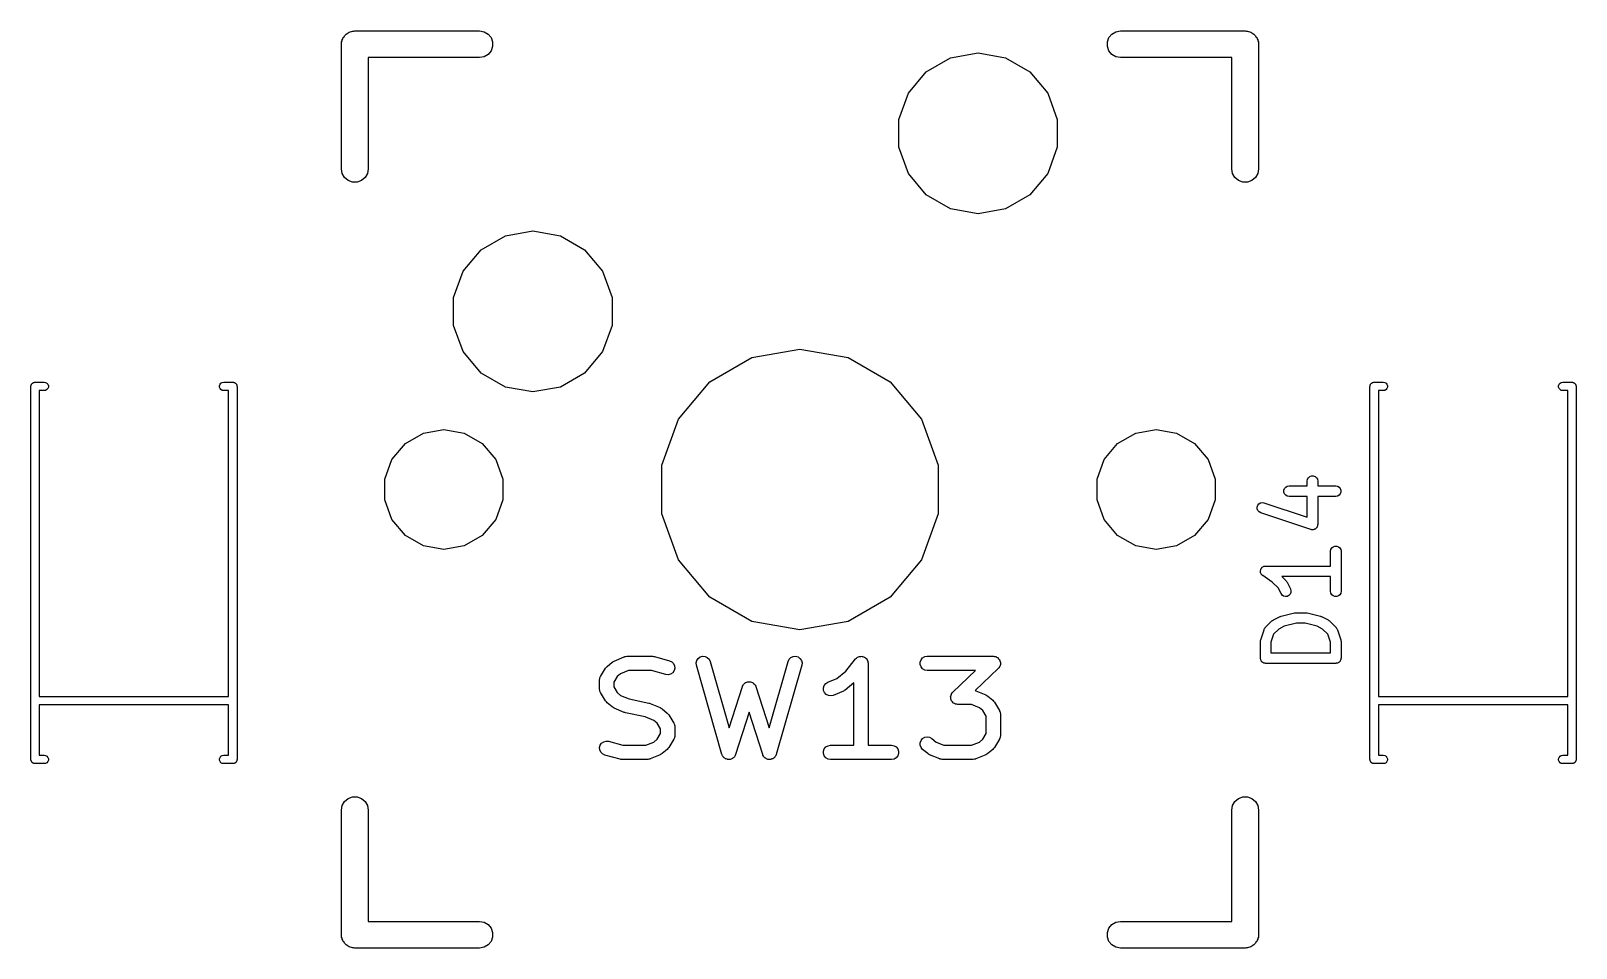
# Model space of a CAD drawing. Header units: millimetres. Extents: x 37 to 156, y -137 to -19.
# Drawn here: x 96.03 to 118.07, y -75.54 to -62.46 of the extents above; entities that cross this region are included whole.
import ezdxf

# ---------------------------------------------------------------- set-up
doc = ezdxf.new("R2010")
doc.units = ezdxf.units.MM
doc.layers.add('BLACK', color=7, linetype='Continuous')

# ---------------------------------------------------------------- blocks, each defined once
blk = doc.blocks.new('hhskb2-F.SilkS')
at = {"layer": 'BLACK'}
for p, q in [((100.468, -62.6013), (100.471, -62.5848)), ((100.471, -62.5848), (100.479, -62.5704)), ((100.479, -62.5704), (100.485, -62.5547)), ((100.485, -62.5547), (100.496, -62.542)), ((100.496, -62.542), (100.504, -62.5275)), ((100.504, -62.5275), (100.517, -62.5168)), ((100.517, -62.5168), (100.528, -62.5041)), ((100.528, -62.5041), (100.542, -62.4957)), ((100.542, -62.4957), (100.555, -62.485)), ((100.555, -62.485), (100.57, -62.4793)), ((100.57, -62.4793), (100.585, -62.471)), ((100.585, -62.471), (100.601, -62.4681)), ((100.601, -62.4681), (100.617, -62.4624)), ((100.617, -62.4624), (100.634, -62.4624)), ((100.634, -62.4624), (100.65, -62.4595)), ((100.65, -62.4595), (102.428, -62.4595)), ((102.428, -62.4595), (102.493, -62.471)), ((102.493, -62.471), (102.55, -62.5041)), ((102.55, -62.5041), (102.593, -62.5547)), ((102.593, -62.5547), (102.616, -62.6169)), ((111.384, -62.6169), (111.407, -62.5547)), ((111.407, -62.5547), (111.45, -62.5041)), ((111.45, -62.5041), (111.507, -62.471)), ((111.507, -62.471), (111.572, -62.4595)), ((111.572, -62.4595), (113.35, -62.4595)), ((113.35, -62.4595), (113.366, -62.4624)), ((113.366, -62.4624), (113.383, -62.4624)), ((113.383, -62.4624), (113.399, -62.4681)), ((113.399, -62.4681), (113.415, -62.471)), ((113.415, -62.471), (113.43, -62.4793)), ((113.43, -62.4793), (113.445, -62.485)), ((113.445, -62.485), (113.458, -62.4957)), ((113.458, -62.4957), (113.472, -62.5041)), ((113.472, -62.5041), (113.483, -62.5168)), ((113.483, -62.5168), (113.496, -62.5275)), ((113.496, -62.5275), (113.504, -62.542)), ((113.504, -62.542), (113.515, -62.5547)), ((113.515, -62.5547), (113.521, -62.5704)), ((113.521, -62.5704), (113.529, -62.5848)), ((113.529, -62.5848), (113.532, -62.6013)), ((100.459, -62.65), (100.462, -62.6336)), ((100.459, -64.428), (100.459, -62.65)), ((100.462, -62.6169), (100.468, -62.6013)), ((100.462, -62.6336), (100.462, -62.6169)), ((102.55, -62.7959), (102.493, -62.829)), ((102.593, -62.7452), (102.55, -62.7959)), ((102.616, -62.6831), (102.593, -62.7452)), ((102.616, -62.6169), (102.616, -62.6831)), ((109.148, -62.8418), (109.54, -62.7726)), ((109.54, -62.7726), (109.932, -62.8418)), ((111.384, -62.6831), (111.384, -62.6169)), ((111.407, -62.7452), (111.384, -62.6831)), ((111.45, -62.7959), (111.407, -62.7452)), ((111.507, -62.829), (111.45, -62.7959)), ((113.532, -62.6013), (113.538, -62.6169)), ((113.538, -62.6169), (113.538, -62.6336)), ((113.538, -62.6336), (113.54, -62.65)), ((113.54, -62.65), (113.54, -64.428)), ((102.428, -62.8405), (100.84, -62.8405)), ((100.84, -62.8405), (100.84, -64.428)), ((102.493, -62.829), (102.428, -62.8405)), ((108.802, -63.0411), (109.148, -62.8418)), ((109.932, -62.8418), (110.278, -63.0411)), ((111.572, -62.8405), (111.507, -62.829)), ((113.159, -62.8405), (111.572, -62.8405)), ((113.159, -64.428), (113.159, -62.8405)), ((108.546, -63.3463), (108.802, -63.0411)), ((110.278, -63.0411), (110.534, -63.3463)), ((108.41, -63.7208), (108.546, -63.3463)), ((110.534, -63.3463), (110.67, -63.7208)), ((108.41, -64.1192), (108.41, -63.7208)), ((110.67, -63.7208), (110.67, -64.1192)), ((108.546, -64.4937), (108.41, -64.1192)), ((110.67, -64.1192), (110.534, -64.4937)), ((100.471, -64.4932), (100.459, -64.428)), ((100.504, -64.5505), (100.471, -64.4932)), ((100.555, -64.593), (100.504, -64.5505)), ((100.796, -64.5505), (100.745, -64.593)), ((100.829, -64.4932), (100.796, -64.5505)), ((100.84, -64.428), (100.829, -64.4932)), ((108.802, -64.7989), (108.546, -64.4937)), ((110.534, -64.4937), (110.278, -64.7989)), ((113.171, -64.4932), (113.159, -64.428)), ((113.204, -64.5505), (113.171, -64.4932)), ((113.255, -64.593), (113.204, -64.5505)), ((113.496, -64.5505), (113.445, -64.593)), ((113.529, -64.4932), (113.496, -64.5505)), ((113.54, -64.428), (113.529, -64.4932)), ((100.617, -64.6156), (100.555, -64.593)), ((100.683, -64.6156), (100.617, -64.6156)), ((100.745, -64.593), (100.683, -64.6156)), ((113.317, -64.6156), (113.255, -64.593)), ((113.383, -64.6156), (113.317, -64.6156)), ((113.445, -64.593), (113.383, -64.6156)), ((109.148, -64.9982), (108.802, -64.7989)), ((109.54, -65.0674), (109.148, -64.9982)), ((109.932, -64.9982), (109.54, -65.0674)), ((110.278, -64.7989), (109.932, -64.9982)), ((102.452, -65.5811), (102.798, -65.3818)), ((102.798, -65.3818), (103.19, -65.3126)), ((103.19, -65.3126), (103.582, -65.3818)), ((103.582, -65.3818), (103.928, -65.5811)), ((102.196, -65.8863), (102.452, -65.5811)), ((103.928, -65.5811), (104.184, -65.8863)), ((102.06, -66.2608), (102.196, -65.8863)), ((104.184, -65.8863), (104.32, -66.2608)), ((102.06, -66.6592), (102.06, -66.2608)), ((104.32, -66.2608), (104.32, -66.6592)), ((102.196, -67.0337), (102.06, -66.6592)), ((104.32, -66.6592), (104.184, -67.0337)), ((106.315, -67.1192), (107, -66.9985)), ((107, -66.9985), (107.685, -67.1192)), ((102.452, -67.3389), (102.196, -67.0337)), ((104.184, -67.0337), (103.928, -67.3389)), ((105.713, -67.4667), (106.315, -67.1192)), ((107.685, -67.1192), (108.287, -67.4667)), ((102.798, -67.5382), (102.452, -67.3389)), ((103.928, -67.3389), (103.582, -67.5382)), ((96.03, -67.53), (96.0309, -67.5248)), ((96.03, -72.85), (96.03, -67.53)), ((96.0309, -67.5196), (96.0327, -67.5147)), ((96.0309, -67.5248), (96.0309, -67.5196)), ((96.0327, -67.5147), (96.0336, -67.5095)), ((96.0336, -67.5095), (96.0362, -67.5049)), ((96.0362, -67.5049), (96.038, -67.5)), ((96.038, -67.5), (96.0414, -67.496)), ((96.0414, -67.496), (96.044, -67.4914)), ((96.044, -67.4914), (96.0481, -67.4881)), ((96.0481, -67.4881), (96.0514, -67.484)), ((96.0514, -67.484), (96.056, -67.4814)), ((96.056, -67.4814), (96.06, -67.478)), ((96.06, -67.478), (96.0649, -67.4762)), ((96.0649, -67.4762), (96.0695, -67.4736)), ((96.0695, -67.4736), (96.0747, -67.4727)), ((96.0747, -67.4727), (96.0796, -67.4709)), ((96.0796, -67.4709), (96.0848, -67.4709)), ((96.0848, -67.4709), (96.09, -67.47)), ((96.09, -67.47), (96.22, -67.47)), ((96.22, -67.59), (96.15, -67.59)), ((96.15, -67.59), (96.15, -71.95)), ((96.22, -67.47), (96.2405, -67.4736)), ((96.2405, -67.5864), (96.22, -67.59)), ((96.2405, -67.4736), (96.2586, -67.484)), ((96.2586, -67.576), (96.2405, -67.5864)), ((96.2586, -67.484), (96.272, -67.5)), ((96.272, -67.56), (96.2586, -67.576)), ((96.272, -67.5), (96.2791, -67.5196)), ((96.2791, -67.5404), (96.272, -67.56)), ((96.2791, -67.5196), (96.2791, -67.5404)), ((98.7209, -67.5196), (98.728, -67.5)), ((98.7209, -67.5404), (98.7209, -67.5196)), ((98.728, -67.56), (98.7209, -67.5404)), ((98.728, -67.5), (98.7414, -67.484)), ((98.7414, -67.576), (98.728, -67.56)), ((98.7414, -67.484), (98.7595, -67.4736)), ((98.7595, -67.5864), (98.7414, -67.576)), ((98.7595, -67.4736), (98.78, -67.47)), ((98.78, -67.59), (98.7595, -67.5864)), ((98.78, -67.47), (98.91, -67.47)), ((98.85, -67.59), (98.78, -67.59)), ((98.85, -71.95), (98.85, -67.59)), ((98.91, -67.47), (98.9152, -67.4709)), ((98.9152, -67.4709), (98.9204, -67.4709)), ((98.9204, -67.4709), (98.9253, -67.4727)), ((98.9253, -67.4727), (98.9305, -67.4736)), ((98.9305, -67.4736), (98.9351, -67.4762)), ((98.9351, -67.4762), (98.94, -67.478)), ((98.94, -67.478), (98.944, -67.4814)), ((98.944, -67.4814), (98.9486, -67.484)), ((98.9486, -67.484), (98.9519, -67.4881)), ((98.9519, -67.4881), (98.956, -67.4914)), ((98.956, -67.4914), (98.9586, -67.496)), ((98.9586, -67.496), (98.962, -67.5)), ((98.962, -67.5), (98.9638, -67.5049)), ((98.9638, -67.5049), (98.9664, -67.5095)), ((98.9664, -67.5095), (98.9673, -67.5147)), ((98.9673, -67.5147), (98.9691, -67.5196)), ((98.9691, -67.5196), (98.9691, -67.5248)), ((98.9691, -67.5248), (98.97, -67.53)), ((98.97, -67.53), (98.97, -72.85)), ((103.19, -67.6074), (102.798, -67.5382)), ((103.582, -67.5382), (103.19, -67.6074)), ((105.267, -67.9992), (105.713, -67.4667)), ((108.287, -67.4667), (108.733, -67.9992)), ((115.13, -67.53), (115.131, -67.5248)), ((115.13, -72.85), (115.13, -67.53)), ((115.131, -67.5196), (115.133, -67.5147)), ((115.131, -67.5248), (115.131, -67.5196)), ((115.133, -67.5147), (115.134, -67.5095)), ((115.134, -67.5095), (115.136, -67.5049)), ((115.136, -67.5049), (115.138, -67.5)), ((115.138, -67.5), (115.141, -67.496)), ((115.141, -67.496), (115.144, -67.4914)), ((115.144, -67.4914), (115.148, -67.4881)), ((115.148, -67.4881), (115.151, -67.484)), ((115.151, -67.484), (115.156, -67.4814)), ((115.156, -67.4814), (115.16, -67.478)), ((115.16, -67.478), (115.165, -67.4762)), ((115.165, -67.4762), (115.169, -67.4736)), ((115.169, -67.4736), (115.175, -67.4727)), ((115.175, -67.4727), (115.18, -67.4709)), ((115.18, -67.4709), (115.185, -67.4709)), ((115.185, -67.4709), (115.19, -67.47)), ((115.19, -67.47), (115.32, -67.47)), ((115.32, -67.59), (115.25, -67.59)), ((115.25, -67.59), (115.25, -71.95)), ((115.32, -67.47), (115.341, -67.4736)), ((115.341, -67.5864), (115.32, -67.59)), ((115.341, -67.4736), (115.359, -67.484)), ((115.359, -67.576), (115.341, -67.5864)), ((115.359, -67.484), (115.372, -67.5)), ((115.372, -67.56), (115.359, -67.576)), ((115.372, -67.5), (115.379, -67.5196)), ((115.379, -67.5404), (115.372, -67.56)), ((115.379, -67.5196), (115.379, -67.5404)), ((117.821, -67.5196), (117.828, -67.5)), ((117.821, -67.5404), (117.821, -67.5196)), ((117.828, -67.56), (117.821, -67.5404)), ((117.828, -67.5), (117.841, -67.484)), ((117.841, -67.576), (117.828, -67.56)), ((117.841, -67.484), (117.859, -67.4736)), ((117.859, -67.5864), (117.841, -67.576)), ((117.859, -67.4736), (117.88, -67.47)), ((117.88, -67.59), (117.859, -67.5864)), ((117.88, -67.47), (118.01, -67.47)), ((117.95, -67.59), (117.88, -67.59)), ((117.95, -71.95), (117.95, -67.59)), ((118.01, -67.47), (118.015, -67.4709)), ((118.015, -67.4709), (118.02, -67.4709)), ((118.02, -67.4709), (118.025, -67.4727)), ((118.025, -67.4727), (118.031, -67.4736)), ((118.031, -67.4736), (118.035, -67.4762)), ((118.035, -67.4762), (118.04, -67.478)), ((118.04, -67.478), (118.044, -67.4814)), ((118.044, -67.4814), (118.049, -67.484)), ((118.049, -67.484), (118.052, -67.4881)), ((118.052, -67.4881), (118.056, -67.4914)), ((118.056, -67.4914), (118.059, -67.496)), ((118.059, -67.496), (118.062, -67.5)), ((118.062, -67.5), (118.064, -67.5049)), ((118.064, -67.5049), (118.066, -67.5095)), ((118.066, -67.5095), (118.067, -67.5147)), ((118.067, -67.5147), (118.069, -67.5196)), ((118.069, -67.5196), (118.069, -67.5248)), ((118.069, -67.5248), (118.07, -67.53)), ((118.07, -67.53), (118.07, -72.85)), ((105.029, -68.6524), (105.267, -67.9992)), ((108.733, -67.9992), (108.971, -68.6524)), ((101.371, -68.3457), (101.628, -68.1974)), ((101.628, -68.1974), (101.92, -68.1458)), ((101.92, -68.1458), (102.212, -68.1974)), ((102.212, -68.1974), (102.469, -68.3457)), ((111.531, -68.3457), (111.788, -68.1974)), ((111.788, -68.1974), (112.08, -68.1458)), ((112.08, -68.1458), (112.372, -68.1974)), ((112.372, -68.1974), (112.629, -68.3457)), ((101.18, -68.5729), (101.371, -68.3457)), ((102.469, -68.3457), (102.66, -68.5729)), ((111.34, -68.5729), (111.531, -68.3457)), ((112.629, -68.3457), (112.82, -68.5729)), ((101.079, -68.8517), (101.18, -68.5729)), ((102.66, -68.5729), (102.761, -68.8517)), ((105.029, -69.3476), (105.029, -68.6524)), ((108.971, -68.6524), (108.971, -69.3476)), ((111.239, -68.8517), (111.34, -68.5729)), ((112.82, -68.5729), (112.921, -68.8517)), ((101.079, -69.1483), (101.079, -68.8517)), ((102.761, -68.8517), (102.761, -69.1483)), ((111.239, -69.1483), (111.239, -68.8517)), ((112.921, -68.8517), (112.921, -69.1483)), ((113.911, -68.9858), (113.928, -68.9659)), ((113.928, -68.9659), (113.95, -68.9529)), ((113.95, -68.9529), (113.976, -68.9483)), ((113.976, -68.9483), (114.234, -68.9483)), ((114.234, -68.8805), (114.239, -68.8548)), ((114.234, -68.9483), (114.234, -68.8805)), ((114.239, -68.8548), (114.252, -68.8323)), ((114.252, -68.8323), (114.272, -68.8155)), ((114.272, -68.8155), (114.296, -68.8066)), ((114.296, -68.8066), (114.322, -68.8066)), ((114.322, -68.8066), (114.347, -68.8155)), ((114.347, -68.8155), (114.367, -68.8323)), ((114.367, -68.8323), (114.38, -68.8548)), ((114.38, -68.8548), (114.384, -68.8805)), ((114.384, -68.8805), (114.384, -68.9483)), ((114.384, -68.9483), (114.642, -68.9483)), ((114.642, -68.9483), (114.668, -68.9529)), ((114.668, -68.9529), (114.691, -68.9659)), ((114.691, -68.9659), (114.707, -68.9858)), ((101.18, -69.4271), (101.079, -69.1483)), ((102.761, -69.1483), (102.66, -69.4271)), ((111.34, -69.4271), (111.239, -69.1483)), ((112.921, -69.1483), (112.82, -69.4271)), ((113.529, -69.2257), (113.545, -69.2053)), ((113.545, -69.2053), (113.567, -69.1917)), ((113.567, -69.1917), (113.593, -69.1865)), ((113.593, -69.1865), (113.618, -69.1903)), ((113.618, -69.1903), (114.234, -69.3955)), ((113.902, -69.0103), (113.911, -68.9858)), ((113.902, -69.0364), (113.902, -69.0103)), ((113.911, -69.0608), (113.902, -69.0364)), ((113.928, -69.0808), (113.911, -69.0608)), ((113.95, -69.0938), (113.928, -69.0808)), ((113.976, -69.0983), (113.95, -69.0938)), ((114.234, -69.0983), (113.976, -69.0983)), ((114.234, -69.3955), (114.234, -69.0983)), ((114.642, -69.0983), (114.384, -69.0983)), ((114.384, -69.0983), (114.384, -69.4995)), ((114.668, -69.0938), (114.642, -69.0983)), ((114.691, -69.0808), (114.668, -69.0938)), ((114.707, -69.0608), (114.691, -69.0808)), ((114.707, -68.9858), (114.716, -69.0103)), ((114.716, -69.0364), (114.707, -69.0608)), ((114.716, -69.0103), (114.716, -69.0364)), ((105.267, -70.0008), (105.029, -69.3476)), ((108.971, -69.3476), (108.733, -70.0008)), ((113.521, -69.2504), (113.529, -69.2257)), ((113.521, -69.2765), (113.521, -69.2504)), ((113.531, -69.3007), (113.521, -69.2765)), ((113.548, -69.3202), (113.531, -69.3007)), ((113.571, -69.3326), (113.548, -69.3202)), ((114.285, -69.5707), (113.571, -69.3326)), ((101.371, -69.6543), (101.18, -69.4271)), ((102.66, -69.4271), (102.469, -69.6543)), ((111.531, -69.6543), (111.34, -69.4271)), ((112.82, -69.4271), (112.629, -69.6543)), ((114.291, -69.5715), (114.285, -69.5707)), ((114.296, -69.5734), (114.291, -69.5715)), ((114.304, -69.5734), (114.296, -69.5734)), ((114.311, -69.5745), (114.304, -69.5734)), ((114.317, -69.5734), (114.311, -69.5745)), ((114.322, -69.5734), (114.317, -69.5734)), ((114.329, -69.5708), (114.322, -69.5734)), ((114.337, -69.5693), (114.329, -69.5708)), ((114.341, -69.5664), (114.337, -69.5693)), ((114.347, -69.5645), (114.341, -69.5664)), ((114.352, -69.5596), (114.347, -69.5645)), ((114.359, -69.5556), (114.352, -69.5596)), ((114.362, -69.5513), (114.359, -69.5556)), ((114.367, -69.5477), (114.362, -69.5513)), ((114.37, -69.5412), (114.367, -69.5477)), ((114.375, -69.5352), (114.37, -69.5412)), ((114.377, -69.53), (114.375, -69.5352)), ((114.38, -69.5252), (114.377, -69.53)), ((114.381, -69.5177), (114.38, -69.5252)), ((114.383, -69.5105), (114.381, -69.5177)), ((114.384, -69.4995), (114.383, -69.505)), ((114.383, -69.505), (114.383, -69.5105)), ((101.628, -69.8026), (101.371, -69.6543)), ((101.92, -69.8541), (101.628, -69.8026)), ((102.212, -69.8026), (101.92, -69.8541)), ((102.469, -69.6543), (102.212, -69.8026)), ((111.788, -69.8026), (111.531, -69.6543)), ((112.08, -69.8541), (111.788, -69.8026)), ((112.372, -69.8026), (112.08, -69.8541)), ((112.629, -69.6543), (112.372, -69.8026)), ((114.567, -69.8805), (114.572, -69.8548)), ((114.572, -69.8548), (114.585, -69.8323)), ((114.585, -69.8323), (114.605, -69.8155)), ((114.605, -69.8155), (114.629, -69.8066)), ((114.629, -69.8066), (114.655, -69.8066)), ((114.655, -69.8066), (114.68, -69.8155)), ((114.68, -69.8155), (114.7, -69.8323)), ((114.7, -69.8323), (114.713, -69.8548)), ((114.713, -69.8548), (114.717, -69.8805)), ((105.713, -70.5332), (105.267, -70.0008)), ((108.733, -70.0008), (108.287, -70.5332)), ((114.567, -70.0912), (114.567, -69.8805)), ((114.717, -69.8805), (114.717, -70.4519)), ((113.568, -70.1614), (113.569, -70.1573)), ((113.569, -70.1703), (113.568, -70.1614)), ((113.569, -70.1532), (113.572, -70.1448)), ((113.569, -70.1573), (113.569, -70.1532)), ((113.569, -70.1792), (113.569, -70.1703)), ((113.57, -70.1831), (113.569, -70.1792)), ((113.57, -70.1873), (113.57, -70.1831)), ((113.574, -70.1953), (113.57, -70.1873)), ((113.572, -70.1448), (113.574, -70.1361)), ((113.574, -70.1361), (113.576, -70.1326)), ((113.577, -70.2037), (113.574, -70.1953)), ((113.576, -70.1326), (113.577, -70.1287)), ((113.577, -70.1287), (113.583, -70.1218)), ((113.58, -70.2069), (113.577, -70.2037)), ((113.582, -70.2106), (113.58, -70.2069)), ((113.588, -70.2168), (113.582, -70.2106)), ((113.583, -70.1218), (113.588, -70.1144)), ((113.588, -70.1144), (113.592, -70.1119)), ((113.594, -70.2236), (113.588, -70.2168)), ((113.592, -70.1119), (113.594, -70.1087)), ((113.594, -70.1087), (113.602, -70.1043)), ((113.598, -70.2257), (113.594, -70.2236)), ((113.601, -70.2286), (113.598, -70.2257)), ((113.737, -70.3197), (113.601, -70.2286)), ((113.602, -70.1043), (113.609, -70.099)), ((113.609, -70.099), (113.613, -70.0978)), ((113.613, -70.0978), (113.617, -70.0957)), ((113.617, -70.0957), (113.626, -70.0942)), ((113.626, -70.0942), (113.634, -70.0916)), ((113.634, -70.0916), (113.638, -70.0919)), ((113.638, -70.0919), (113.642, -70.0912)), ((113.642, -70.0912), (114.567, -70.0912)), ((114.567, -70.2412), (113.871, -70.2412)), ((113.871, -70.2412), (113.934, -70.3036)), ((113.934, -70.3036), (113.94, -70.3135)), ((114.567, -70.4519), (114.567, -70.2412)), ((113.819, -70.4011), (113.737, -70.3197)), ((113.861, -70.4854), (113.819, -70.4011)), ((113.877, -70.5064), (113.861, -70.4854)), ((113.898, -70.5207), (113.877, -70.5064)), ((113.924, -70.5268), (113.898, -70.5207)), ((113.949, -70.5238), (113.924, -70.5268)), ((113.94, -70.3135), (113.948, -70.3231)), ((113.948, -70.3231), (113.995, -70.4184)), ((113.973, -70.5121), (113.949, -70.5238)), ((113.991, -70.4932), (113.973, -70.5121)), ((114.001, -70.4693), (113.991, -70.4932)), ((113.995, -70.4184), (114.003, -70.4433)), ((114.003, -70.4433), (114.001, -70.4693)), ((114.572, -70.4776), (114.567, -70.4519)), ((114.585, -70.5001), (114.572, -70.4776)), ((114.605, -70.5169), (114.585, -70.5001)), ((114.629, -70.5258), (114.605, -70.5169)), ((114.655, -70.5258), (114.629, -70.5258)), ((114.68, -70.5169), (114.655, -70.5258)), ((114.7, -70.5001), (114.68, -70.5169)), ((114.713, -70.4776), (114.7, -70.5001)), ((114.717, -70.4519), (114.713, -70.4776)), ((106.315, -70.8808), (105.713, -70.5332)), ((108.287, -70.5332), (107.685, -70.8808)), ((107, -71.0015), (106.315, -70.8808)), ((107.685, -70.8808), (107, -71.0015)), ((113.637, -70.9703), (113.732, -70.8751)), ((113.732, -70.8751), (113.742, -70.8682)), ((113.742, -70.8682), (113.752, -70.861)), ((113.752, -70.861), (113.847, -70.8134)), ((113.907, -70.9512), (113.83, -70.9897)), ((113.847, -70.8134), (113.855, -70.8111)), ((113.855, -70.8111), (113.862, -70.8077)), ((113.862, -70.8077), (114.053, -70.7601)), ((114.08, -70.9079), (113.907, -70.9512)), ((114.053, -70.7601), (114.062, -70.7595)), ((114.062, -70.7595), (114.071, -70.7579)), ((114.071, -70.7579), (114.214, -70.7579)), ((114.205, -70.9079), (114.08, -70.9079)), ((114.378, -70.9512), (114.205, -70.9079)), ((114.214, -70.7579), (114.223, -70.7595)), ((114.223, -70.7595), (114.232, -70.7601)), ((114.232, -70.7601), (114.422, -70.8077)), ((114.455, -70.9897), (114.378, -70.9512)), ((114.422, -70.8077), (114.43, -70.8111)), ((114.43, -70.8111), (114.438, -70.8134)), ((114.438, -70.8134), (114.533, -70.861)), ((114.533, -70.861), (114.543, -70.8682)), ((114.543, -70.8682), (114.553, -70.8751)), ((114.553, -70.8751), (114.648, -70.9703)), ((113.567, -71.1662), (113.569, -71.1543)), ((113.567, -71.4043), (113.567, -71.1662)), ((113.569, -71.1543), (113.571, -71.1425)), ((113.571, -71.1425), (113.619, -70.9996)), ((113.619, -70.9996), (113.621, -70.9958)), ((113.621, -70.9958), (113.622, -70.9916)), ((113.622, -70.9916), (113.627, -70.9844)), ((113.627, -70.9844), (113.631, -70.9767)), ((113.631, -70.9767), (113.634, -70.9738)), ((113.634, -70.9738), (113.637, -70.9703)), ((113.756, -71.0638), (113.717, -71.1784)), ((113.717, -71.1784), (113.717, -71.3293)), ((113.83, -70.9897), (113.756, -71.0638)), ((114.529, -71.0638), (114.455, -70.9897)), ((114.567, -71.1784), (114.529, -71.0638)), ((114.567, -71.3293), (114.567, -71.1784)), ((114.648, -70.9703), (114.65, -70.9738)), ((114.65, -70.9738), (114.654, -70.9767)), ((114.654, -70.9767), (114.658, -70.9844)), ((114.658, -70.9844), (114.663, -70.9916)), ((114.663, -70.9916), (114.664, -70.9958)), ((114.664, -70.9958), (114.666, -70.9996)), ((114.666, -70.9996), (114.714, -71.1425)), ((114.714, -71.1425), (114.715, -71.1543)), ((114.715, -71.1543), (114.717, -71.1662)), ((114.717, -71.1662), (114.717, -71.4043)), ((104.348, -71.4462), (104.493, -71.3857)), ((104.493, -71.3857), (104.496, -71.3852)), ((104.496, -71.3852), (104.498, -71.3841)), ((104.498, -71.3841), (104.513, -71.3814)), ((104.513, -71.3814), (104.528, -71.378)), ((104.528, -71.378), (104.53, -71.3783)), ((104.53, -71.3783), (104.533, -71.3779)), ((104.533, -71.3779), (104.895, -71.3779)), ((104.895, -71.3779), (104.909, -71.3803)), ((104.909, -71.3803), (104.923, -71.3816)), ((104.923, -71.3816), (105.14, -71.4421)), ((105.528, -71.4381), (105.548, -71.4089)), ((105.548, -71.4089), (105.577, -71.3882)), ((105.577, -71.3882), (105.611, -71.3785)), ((105.611, -71.3785), (105.646, -71.381)), ((105.646, -71.381), (105.678, -71.3953)), ((105.678, -71.3953), (105.703, -71.4199)), ((106.845, -71.4199), (106.871, -71.3953)), ((106.871, -71.3953), (106.903, -71.381)), ((106.903, -71.381), (106.938, -71.3785)), ((106.938, -71.3785), (106.972, -71.3882)), ((106.972, -71.3882), (107, -71.4089)), ((107, -71.4089), (107.02, -71.4381)), ((107.793, -71.4142), (107.806, -71.4036)), ((107.806, -71.4036), (107.818, -71.3927)), ((107.818, -71.3927), (107.819, -71.3923)), ((107.819, -71.3923), (107.82, -71.3915)), ((107.82, -71.3915), (107.836, -71.3859)), ((107.836, -71.3859), (107.851, -71.3799)), ((107.851, -71.3799), (107.852, -71.3799)), ((107.852, -71.3799), (107.853, -71.3795)), ((107.853, -71.3795), (107.87, -71.3795)), ((107.87, -71.3795), (107.886, -71.3791)), ((107.886, -71.3791), (107.887, -71.3795)), ((107.887, -71.3795), (107.888, -71.3795)), ((107.888, -71.3795), (107.904, -71.3851)), ((107.904, -71.3851), (107.92, -71.3904)), ((107.92, -71.3904), (107.921, -71.3911)), ((107.921, -71.3911), (107.922, -71.3915)), ((107.922, -71.3915), (107.934, -71.4021)), ((107.934, -71.4021), (107.947, -71.4124)), ((108.726, -71.4287), (108.749, -71.4017)), ((108.749, -71.4017), (108.78, -71.3841)), ((108.78, -71.3841), (108.814, -71.3779)), ((108.814, -71.3779), (109.758, -71.3779)), ((109.758, -71.3779), (109.772, -71.3804)), ((109.772, -71.3804), (109.786, -71.3821)), ((109.786, -71.3821), (109.789, -71.3835)), ((109.789, -71.3835), (109.792, -71.3841)), ((109.792, -71.3841), (109.805, -71.3913)), ((109.805, -71.3913), (109.818, -71.3977)), ((109.818, -71.3977), (109.82, -71.4001)), ((109.82, -71.4001), (109.823, -71.4017)), ((109.823, -71.4017), (109.832, -71.4128)), ((113.569, -71.4107), (113.567, -71.4043)), ((113.717, -71.3293), (114.567, -71.3293)), ((114.717, -71.4043), (114.716, -71.4107)), ((104.155, -71.6692), (104.228, -71.5482)), ((104.228, -71.5482), (104.239, -71.5354)), ((104.239, -71.5354), (104.25, -71.5224)), ((104.25, -71.5224), (104.322, -71.4619)), ((104.322, -71.4619), (104.336, -71.4544)), ((104.336, -71.4544), (104.348, -71.4462)), ((104.441, -71.6279), (104.393, -71.6675)), ((104.553, -71.5811), (104.441, -71.6279)), ((104.882, -71.5811), (104.553, -71.5811)), ((105.086, -71.6379), (104.882, -71.5811)), ((105.14, -71.4421), (105.172, -71.4573)), ((105.184, -71.6125), (105.155, -71.6325)), ((105.172, -71.4573), (105.197, -71.4825)), ((105.205, -71.5838), (105.184, -71.6125)), ((105.197, -71.4825), (105.212, -71.5146)), ((105.214, -71.5498), (105.205, -71.5838)), ((105.212, -71.5146), (105.214, -71.5498)), ((105.52, -71.4723), (105.528, -71.4381)), ((105.523, -71.5074), (105.52, -71.4723)), ((105.886, -72.7774), (105.523, -71.5074)), ((105.703, -71.4199), (105.719, -71.4516)), ((105.719, -71.4516), (105.99, -72.399)), ((106.559, -72.399), (106.83, -71.4516)), ((107.025, -71.5074), (106.662, -72.7774)), ((106.83, -71.4516), (106.845, -71.4199)), ((107.02, -71.4381), (107.029, -71.4723)), ((107.029, -71.4723), (107.025, -71.5074)), ((107.527, -71.694), (107.653, -71.5895)), ((107.653, -71.5895), (107.792, -71.4161)), ((107.792, -71.4153), (107.793, -71.4142)), ((107.792, -71.4161), (107.792, -71.4153)), ((107.947, -71.4124), (107.948, -71.4134)), ((107.948, -71.4134), (107.949, -71.4142)), ((107.949, -71.4142), (107.957, -71.4285)), ((107.957, -71.4285), (107.965, -71.4426)), ((107.965, -71.4426), (107.966, -71.4437)), ((107.966, -71.4437), (107.966, -71.4448)), ((107.966, -71.4448), (107.969, -71.461)), ((107.969, -71.461), (107.972, -71.4771)), ((107.972, -71.4771), (107.972, -71.4783)), ((107.972, -71.4783), (107.972, -71.4795)), ((107.972, -71.4795), (107.972, -72.6479)), ((108.714, -71.4619), (108.726, -71.4287)), ((108.714, -71.4972), (108.714, -71.4619)), ((108.726, -71.5303), (108.714, -71.4972)), ((108.749, -71.5574), (108.726, -71.5303)), ((108.78, -71.575), (108.749, -71.5574)), ((108.814, -71.5811), (108.78, -71.575)), ((109.504, -71.5811), (108.814, -71.5811)), ((109.18, -71.8898), (109.504, -71.5811)), ((109.828, -71.5531), (109.498, -71.8671)), ((109.836, -71.5414), (109.828, -71.5531)), ((109.832, -71.4128), (109.842, -71.4233)), ((109.846, -71.5303), (109.836, -71.5414)), ((109.842, -71.4233), (109.844, -71.4263)), ((109.844, -71.4263), (109.846, -71.4287)), ((109.846, -71.4287), (109.851, -71.4423)), ((109.847, -71.5273), (109.846, -71.5303)), ((109.849, -71.5247), (109.847, -71.5273)), ((109.853, -71.5108), (109.849, -71.5247)), ((109.851, -71.4423), (109.856, -71.4556)), ((109.858, -71.4972), (109.853, -71.5108)), ((109.856, -71.4556), (109.857, -71.4588)), ((109.857, -71.4588), (109.858, -71.4619)), ((109.858, -71.4619), (109.858, -71.4764)), ((109.858, -71.4764), (109.859, -71.4908)), ((109.859, -71.4908), (109.858, -71.4939)), ((109.858, -71.4939), (109.858, -71.4972)), ((113.569, -71.4173), (113.569, -71.4107)), ((113.571, -71.4235), (113.569, -71.4173)), ((113.572, -71.4299), (113.571, -71.4235)), ((113.575, -71.4356), (113.572, -71.4299)), ((113.577, -71.4418), (113.575, -71.4356)), ((113.582, -71.4468), (113.577, -71.4418)), ((113.585, -71.4525), (113.582, -71.4468)), ((113.59, -71.4567), (113.585, -71.4525)), ((113.594, -71.4617), (113.59, -71.4567)), ((113.6, -71.465), (113.594, -71.4617)), ((113.605, -71.4692), (113.6, -71.465)), ((113.611, -71.4715), (113.605, -71.4692)), ((113.617, -71.4748), (113.611, -71.4715)), ((113.623, -71.4759), (113.617, -71.4748)), ((113.629, -71.4781), (113.623, -71.4759)), ((113.636, -71.4781), (113.629, -71.4781)), ((113.642, -71.4793), (113.636, -71.4781)), ((114.642, -71.4793), (113.642, -71.4793)), ((114.649, -71.4781), (114.642, -71.4793)), ((114.655, -71.4781), (114.649, -71.4781)), ((114.662, -71.4759), (114.655, -71.4781)), ((114.668, -71.4748), (114.662, -71.4759)), ((114.674, -71.4715), (114.668, -71.4748)), ((114.68, -71.4692), (114.674, -71.4715)), ((114.685, -71.465), (114.68, -71.4692)), ((114.691, -71.4617), (114.685, -71.465)), ((114.695, -71.4567), (114.691, -71.4617)), ((114.7, -71.4525), (114.695, -71.4567)), ((114.703, -71.4468), (114.7, -71.4525)), ((114.707, -71.4418), (114.703, -71.4468)), ((114.71, -71.4356), (114.707, -71.4418)), ((114.713, -71.4299), (114.71, -71.4356)), ((114.714, -71.4235), (114.713, -71.4299)), ((114.716, -71.4173), (114.714, -71.4235)), ((114.716, -71.4107), (114.716, -71.4173)), ((104.141, -71.7214), (104.142, -71.7118)), ((104.141, -71.8424), (104.141, -71.7214)), ((104.142, -71.852), (104.141, -71.8424)), ((104.142, -71.7118), (104.143, -71.7021)), ((104.143, -71.7021), (104.145, -71.6946)), ((104.145, -71.6946), (104.147, -71.6867)), ((104.147, -71.6867), (104.152, -71.6782)), ((104.152, -71.6782), (104.155, -71.6692)), ((104.393, -71.6675), (104.344, -71.7496)), ((104.344, -71.7496), (104.344, -71.8142)), ((104.344, -71.8142), (104.393, -71.8963)), ((105.121, -71.6413), (105.086, -71.6379)), ((105.155, -71.6325), (105.121, -71.6413)), ((105.99, -72.399), (106.178, -71.8114)), ((106.178, -71.8114), (106.179, -71.8078)), ((106.179, -71.8078), (106.18, -71.8039)), ((106.18, -71.8039), (106.188, -71.7923)), ((106.188, -71.7923), (106.194, -71.7802)), ((106.194, -71.7802), (106.197, -71.7775)), ((106.197, -71.7775), (106.199, -71.7741)), ((106.199, -71.7741), (106.21, -71.7657)), ((106.21, -71.7657), (106.22, -71.7565)), ((106.22, -71.7565), (106.224, -71.7549)), ((106.224, -71.7549), (106.227, -71.7525)), ((106.227, -71.7525), (106.24, -71.7483)), ((106.24, -71.7483), (106.253, -71.7431)), ((106.253, -71.7431), (106.257, -71.7429)), ((106.257, -71.7429), (106.261, -71.7417)), ((106.261, -71.7417), (106.274, -71.7422)), ((106.274, -71.7422), (106.288, -71.7417)), ((106.288, -71.7417), (106.292, -71.7429)), ((106.292, -71.7429), (106.296, -71.7431)), ((106.296, -71.7431), (106.309, -71.7483)), ((106.309, -71.7483), (106.322, -71.7525)), ((106.322, -71.7525), (106.325, -71.7549)), ((106.325, -71.7549), (106.329, -71.7565)), ((106.329, -71.7565), (106.339, -71.7657)), ((106.339, -71.7657), (106.349, -71.7741)), ((106.349, -71.7741), (106.352, -71.7775)), ((106.352, -71.7775), (106.355, -71.7802)), ((106.355, -71.7802), (106.361, -71.7923)), ((106.361, -71.7923), (106.368, -71.8039)), ((106.368, -71.8039), (106.369, -71.8078)), ((106.369, -71.8078), (106.371, -71.8114)), ((106.371, -71.8114), (106.559, -72.399)), ((107.335, -71.8293), (107.345, -71.7957)), ((107.336, -71.8646), (107.335, -71.8293)), ((107.345, -71.7957), (107.367, -71.7676)), ((107.367, -71.7676), (107.396, -71.7486)), ((107.396, -71.7486), (107.527, -71.694)), ((107.769, -71.7569), (107.646, -71.86)), ((107.769, -72.6479), (107.769, -71.7569)), ((96.15, -71.95), (98.85, -71.95)), ((98.85, -72.07), (96.15, -72.07)), ((96.15, -72.07), (96.15, -72.79)), ((98.85, -72.79), (98.85, -72.07)), ((104.143, -71.8617), (104.142, -71.852)), ((104.145, -71.8692), (104.143, -71.8617)), ((104.147, -71.8771), (104.145, -71.8692)), ((104.152, -71.8856), (104.147, -71.8771)), ((104.155, -71.8947), (104.152, -71.8856)), ((104.228, -72.0156), (104.155, -71.8947)), ((104.239, -72.0284), (104.228, -72.0156)), ((104.25, -72.0414), (104.239, -72.0284)), ((104.322, -72.1019), (104.25, -72.0414)), ((104.393, -71.8963), (104.441, -71.9359)), ((104.441, -71.9359), (104.563, -71.9868)), ((104.563, -71.9868), (104.844, -72.0453)), ((104.844, -72.0453), (104.853, -72.0489)), ((104.853, -72.0489), (104.862, -72.051)), ((104.862, -72.051), (105.007, -72.1115)), ((107.35, -71.8971), (107.336, -71.8646)), ((107.374, -71.9231), (107.35, -71.8971)), ((107.405, -71.9393), (107.374, -71.9231)), ((107.44, -71.9439), (107.405, -71.9393)), ((107.475, -71.9362), (107.44, -71.9439)), ((107.62, -71.8757), (107.475, -71.9362)), ((107.632, -71.8675), (107.62, -71.8757)), ((107.646, -71.86), (107.632, -71.8675)), ((109.149, -71.952), (109.15, -71.9489)), ((109.15, -71.9665), (109.149, -71.952)), ((109.15, -71.9457), (109.155, -71.9321)), ((109.15, -71.9489), (109.15, -71.9457)), ((109.15, -71.981), (109.15, -71.9665)), ((109.151, -71.984), (109.15, -71.981)), ((109.151, -71.9872), (109.151, -71.984)), ((109.157, -72.0005), (109.151, -71.9872)), ((109.155, -71.9321), (109.159, -71.9182)), ((109.162, -72.0141), (109.157, -72.0005)), ((109.159, -71.9182), (109.161, -71.9156)), ((109.161, -71.9156), (109.162, -71.9125)), ((109.162, -71.9125), (109.171, -71.9014)), ((109.164, -72.0166), (109.162, -72.0141)), ((109.165, -72.0196), (109.164, -72.0166)), ((109.175, -72.0301), (109.165, -72.0196)), ((109.171, -71.9014), (109.18, -71.8898)), ((109.184, -72.0412), (109.175, -72.0301)), ((109.187, -72.0428), (109.184, -72.0412)), ((109.189, -72.0451), (109.187, -72.0428)), ((109.202, -72.0516), (109.189, -72.0451)), ((109.215, -72.0588), (109.202, -72.0516)), ((109.218, -72.0594), (109.215, -72.0588)), ((109.221, -72.0608), (109.218, -72.0594)), ((109.235, -72.0624), (109.221, -72.0608)), ((109.25, -72.0649), (109.235, -72.0624)), ((109.447, -72.0649), (109.25, -72.0649)), ((109.559, -72.1117), (109.447, -72.0649)), ((109.498, -71.8671), (109.502, -71.8679)), ((109.502, -71.8679), (109.504, -71.869)), ((109.504, -71.869), (109.507, -71.8695)), ((109.507, -71.8695), (109.652, -71.93)), ((109.652, -71.93), (109.664, -71.9382)), ((109.664, -71.9382), (109.678, -71.9458)), ((109.678, -71.9458), (109.75, -72.0062)), ((109.75, -72.0062), (109.761, -72.0192)), ((109.761, -72.0192), (109.772, -72.032)), ((109.772, -72.032), (109.845, -72.153)), ((115.25, -71.95), (117.95, -71.95)), ((117.95, -72.07), (115.25, -72.07)), ((115.25, -72.07), (115.25, -72.79)), ((117.95, -72.79), (117.95, -72.07)), ((104.336, -72.1094), (104.322, -72.1019)), ((104.348, -72.1176), (104.336, -72.1094)), ((104.493, -72.1781), (104.348, -72.1176)), ((104.503, -72.1802), (104.493, -72.1781)), ((104.512, -72.1838), (104.503, -72.1802)), ((104.793, -72.2423), (104.512, -72.1838)), ((104.915, -72.2931), (104.793, -72.2423)), ((105.007, -72.1115), (105.02, -72.1196)), ((105.02, -72.1196), (105.033, -72.1272)), ((105.033, -72.1272), (105.106, -72.1877)), ((105.106, -72.1877), (105.117, -72.2006)), ((105.117, -72.2006), (105.128, -72.2134)), ((105.128, -72.2134), (105.2, -72.3344)), ((106.274, -72.1757), (106.081, -72.7805)), ((106.468, -72.7805), (106.274, -72.1757)), ((109.607, -72.1513), (109.559, -72.1117)), ((109.656, -72.2334), (109.607, -72.1513)), ((109.656, -72.4795), (109.656, -72.2334)), ((109.845, -72.153), (109.848, -72.1621)), ((109.848, -72.1621), (109.853, -72.1705)), ((109.853, -72.1705), (109.855, -72.1784)), ((109.855, -72.1784), (109.857, -72.1859)), ((109.857, -72.1859), (109.858, -72.1956)), ((109.858, -72.1956), (109.859, -72.2052)), ((109.859, -72.2052), (109.859, -72.5076)), ((104.962, -72.3327), (104.915, -72.2931)), ((105.012, -72.4148), (104.962, -72.3327)), ((104.962, -72.5615), (105.012, -72.4795)), ((105.012, -72.4795), (105.012, -72.4148)), ((105.2, -72.3344), (105.204, -72.3435)), ((105.204, -72.3435), (105.209, -72.3519)), ((105.209, -72.3519), (105.21, -72.3598)), ((105.21, -72.3598), (105.213, -72.3673)), ((105.213, -72.3673), (105.213, -72.3771)), ((105.213, -72.3771), (105.215, -72.3867)), ((105.215, -72.5076), (105.213, -72.5172)), ((105.215, -72.3867), (105.215, -72.5076)), ((109.607, -72.5615), (109.656, -72.4795)), ((109.859, -72.5076), (109.858, -72.5172)), ((104.141, -72.6793), (104.151, -72.6453)), ((104.144, -72.7144), (104.141, -72.6793)), ((104.159, -72.7466), (104.144, -72.7144)), ((104.151, -72.6453), (104.171, -72.6166)), ((104.171, -72.6166), (104.2, -72.5966)), ((104.2, -72.5966), (104.234, -72.5878)), ((104.234, -72.5878), (104.269, -72.5912)), ((104.269, -72.5912), (104.474, -72.6479)), ((104.474, -72.6479), (104.803, -72.6479)), ((104.803, -72.6479), (104.915, -72.6012)), ((104.915, -72.6012), (104.962, -72.5615)), ((105.106, -72.7066), (105.033, -72.7671)), ((105.117, -72.6937), (105.106, -72.7066)), ((105.128, -72.6808), (105.117, -72.6937)), ((105.2, -72.5599), (105.128, -72.6808)), ((105.204, -72.5508), (105.2, -72.5599)), ((105.209, -72.5424), (105.204, -72.5508)), ((105.21, -72.5344), (105.209, -72.5424)), ((105.213, -72.5269), (105.21, -72.5344)), ((105.213, -72.5172), (105.213, -72.5269)), ((107.335, -72.7319), (107.347, -72.6987)), ((107.335, -72.7672), (107.335, -72.7319)), ((107.347, -72.6987), (107.37, -72.6717)), ((107.37, -72.6717), (107.401, -72.6541)), ((107.401, -72.6541), (107.435, -72.6479)), ((107.435, -72.6479), (107.769, -72.6479)), ((107.972, -72.6479), (108.306, -72.6479)), ((108.306, -72.6479), (108.341, -72.6541)), ((108.341, -72.6541), (108.372, -72.6717)), ((108.372, -72.6717), (108.394, -72.6987)), ((108.394, -72.6987), (108.406, -72.7319)), ((108.406, -72.7319), (108.406, -72.7672)), ((108.714, -72.6113), (108.726, -72.5781)), ((108.714, -72.6466), (108.714, -72.6113)), ((108.726, -72.6797), (108.714, -72.6466)), ((108.726, -72.5781), (108.749, -72.551)), ((108.749, -72.7066), (108.726, -72.6797)), ((108.749, -72.551), (108.779, -72.5332)), ((108.822, -72.7671), (108.749, -72.7066)), ((108.779, -72.5332), (108.814, -72.527)), ((108.814, -72.527), (108.849, -72.533)), ((108.849, -72.533), (108.879, -72.5505)), ((108.879, -72.5505), (108.94, -72.6012)), ((108.94, -72.6012), (109.052, -72.6479)), ((109.052, -72.6479), (109.447, -72.6479)), ((109.447, -72.6479), (109.559, -72.6012)), ((109.559, -72.6012), (109.607, -72.5615)), ((109.75, -72.7066), (109.678, -72.7671)), ((109.761, -72.6937), (109.75, -72.7066)), ((109.772, -72.6808), (109.761, -72.6937)), ((109.845, -72.5599), (109.772, -72.6808)), ((109.848, -72.5508), (109.845, -72.5599)), ((109.853, -72.5424), (109.848, -72.5508)), ((109.855, -72.5344), (109.853, -72.5424)), ((109.857, -72.5269), (109.855, -72.5344)), ((109.858, -72.5172), (109.857, -72.5269)), ((96.0309, -72.8552), (96.03, -72.85)), ((96.0309, -72.8604), (96.0309, -72.8552)), ((96.0327, -72.8653), (96.0309, -72.8604)), ((96.0336, -72.8705), (96.0327, -72.8653)), ((96.0362, -72.8751), (96.0336, -72.8705)), ((96.038, -72.88), (96.0362, -72.8751)), ((96.0414, -72.884), (96.038, -72.88)), ((96.044, -72.8886), (96.0414, -72.884)), ((96.0481, -72.8919), (96.044, -72.8886)), ((96.0514, -72.896), (96.0481, -72.8919)), ((96.056, -72.8986), (96.0514, -72.896)), ((96.06, -72.902), (96.056, -72.8986)), ((96.0649, -72.9038), (96.06, -72.902)), ((96.0695, -72.9064), (96.0649, -72.9038)), ((96.0747, -72.9073), (96.0695, -72.9064)), ((96.0796, -72.9091), (96.0747, -72.9073)), ((96.0848, -72.9091), (96.0796, -72.9091)), ((96.09, -72.91), (96.0848, -72.9091)), ((96.22, -72.91), (96.09, -72.91)), ((96.15, -72.79), (96.22, -72.79)), ((96.22, -72.79), (96.2405, -72.7936)), ((96.2405, -72.9064), (96.22, -72.91)), ((96.2405, -72.7936), (96.2586, -72.804)), ((96.2586, -72.896), (96.2405, -72.9064)), ((96.2586, -72.804), (96.272, -72.82)), ((96.272, -72.88), (96.2586, -72.896)), ((96.272, -72.82), (96.2791, -72.8396)), ((96.2791, -72.8604), (96.272, -72.88)), ((96.2791, -72.8396), (96.2791, -72.8604)), ((98.7209, -72.8396), (98.728, -72.82)), ((98.7209, -72.8604), (98.7209, -72.8396)), ((98.728, -72.88), (98.7209, -72.8604)), ((98.728, -72.82), (98.7414, -72.804)), ((98.7414, -72.896), (98.728, -72.88)), ((98.7414, -72.804), (98.7595, -72.7936)), ((98.7595, -72.9064), (98.7414, -72.896)), ((98.7595, -72.7936), (98.78, -72.79)), ((98.78, -72.91), (98.7595, -72.9064)), ((98.78, -72.79), (98.85, -72.79)), ((98.91, -72.91), (98.78, -72.91)), ((98.9152, -72.9091), (98.91, -72.91)), ((98.9204, -72.9091), (98.9152, -72.9091)), ((98.9253, -72.9073), (98.9204, -72.9091)), ((98.9305, -72.9064), (98.9253, -72.9073)), ((98.9351, -72.9038), (98.9305, -72.9064)), ((98.94, -72.902), (98.9351, -72.9038)), ((98.944, -72.8986), (98.94, -72.902)), ((98.9486, -72.896), (98.944, -72.8986)), ((98.9519, -72.8919), (98.9486, -72.896)), ((98.956, -72.8886), (98.9519, -72.8919)), ((98.9586, -72.884), (98.956, -72.8886)), ((98.962, -72.88), (98.9586, -72.884)), ((98.9638, -72.8751), (98.962, -72.88)), ((98.9664, -72.8705), (98.9638, -72.8751)), ((98.9673, -72.8653), (98.9664, -72.8705)), ((98.9691, -72.8604), (98.9673, -72.8653)), ((98.97, -72.85), (98.9691, -72.8552)), ((98.9691, -72.8552), (98.9691, -72.8604)), ((104.183, -72.7717), (104.159, -72.7466)), ((104.215, -72.7869), (104.183, -72.7717)), ((104.433, -72.8474), (104.215, -72.7869)), ((104.446, -72.8487), (104.433, -72.8474)), ((104.46, -72.8511), (104.446, -72.8487)), ((104.823, -72.8511), (104.46, -72.8511)), ((104.825, -72.8507), (104.823, -72.8511)), ((104.828, -72.851), (104.825, -72.8507)), ((104.842, -72.8477), (104.828, -72.851)), ((104.858, -72.845), (104.842, -72.8477)), ((104.86, -72.8438), (104.858, -72.845)), ((104.862, -72.8433), (104.86, -72.8438)), ((105.007, -72.7828), (104.862, -72.8433)), ((105.02, -72.7746), (105.007, -72.7828)), ((105.033, -72.7671), (105.02, -72.7746)), ((105.889, -72.7825), (105.886, -72.7774)), ((105.89, -72.788), (105.889, -72.7825)), ((105.896, -72.7983), (105.89, -72.788)), ((105.902, -72.8092), (105.896, -72.7983)), ((105.906, -72.8131), (105.902, -72.8092)), ((105.909, -72.8178), (105.906, -72.8131)), ((105.918, -72.8253), (105.909, -72.8178)), ((105.927, -72.8337), (105.918, -72.8253)), ((105.932, -72.836), (105.927, -72.8337)), ((105.937, -72.8394), (105.932, -72.836)), ((105.948, -72.8431), (105.937, -72.8394)), ((105.959, -72.8481), (105.948, -72.8431)), ((105.965, -72.8485), (105.959, -72.8481)), ((105.97, -72.8502), (105.965, -72.8485)), ((105.982, -72.8497), (105.97, -72.8502)), ((105.995, -72.8506), (105.982, -72.8497)), ((106, -72.849), (105.995, -72.8506)), ((106.006, -72.8488), (106, -72.849)), ((106.017, -72.8442), (106.006, -72.8488)), ((106.028, -72.8409), (106.017, -72.8442)), ((106.033, -72.8376), (106.028, -72.8409)), ((106.038, -72.8354), (106.033, -72.8376)), ((106.047, -72.8273), (106.038, -72.8354)), ((106.057, -72.8202), (106.047, -72.8273)), ((106.06, -72.8155), (106.057, -72.8202)), ((106.064, -72.8117), (106.06, -72.8155)), ((106.07, -72.801), (106.064, -72.8117)), ((106.077, -72.7909), (106.07, -72.801)), ((106.078, -72.7855), (106.077, -72.7909)), ((106.081, -72.7805), (106.078, -72.7855)), ((106.47, -72.7855), (106.468, -72.7805)), ((106.472, -72.7909), (106.47, -72.7855)), ((106.479, -72.801), (106.472, -72.7909)), ((106.484, -72.8117), (106.479, -72.801)), ((106.488, -72.8155), (106.484, -72.8117)), ((106.492, -72.8202), (106.488, -72.8155)), ((106.501, -72.8273), (106.492, -72.8202)), ((106.51, -72.8354), (106.501, -72.8273)), ((106.516, -72.8376), (106.51, -72.8354)), ((106.52, -72.8409), (106.516, -72.8376)), ((106.532, -72.8442), (106.52, -72.8409)), ((106.543, -72.8488), (106.532, -72.8442)), ((106.549, -72.849), (106.543, -72.8488)), ((106.554, -72.8506), (106.549, -72.849)), ((106.566, -72.8497), (106.554, -72.8506)), ((106.578, -72.8502), (106.566, -72.8497)), ((106.584, -72.8485), (106.578, -72.8502)), ((106.589, -72.8481), (106.584, -72.8485)), ((106.6, -72.8431), (106.589, -72.8481)), ((106.612, -72.8394), (106.6, -72.8431)), ((106.616, -72.836), (106.612, -72.8394)), ((106.621, -72.8337), (106.616, -72.836)), ((106.63, -72.8253), (106.621, -72.8337)), ((106.64, -72.8178), (106.63, -72.8253)), ((106.643, -72.8131), (106.64, -72.8178)), ((106.647, -72.8092), (106.643, -72.8131)), ((106.652, -72.7983), (106.647, -72.8092)), ((106.659, -72.788), (106.652, -72.7983)), ((106.66, -72.7825), (106.659, -72.788)), ((106.662, -72.7774), (106.66, -72.7825)), ((107.347, -72.8003), (107.335, -72.7672)), ((107.37, -72.8274), (107.347, -72.8003)), ((107.401, -72.845), (107.37, -72.8274)), ((107.435, -72.8511), (107.401, -72.845)), ((108.306, -72.8511), (107.435, -72.8511)), ((108.341, -72.845), (108.306, -72.8511)), ((108.372, -72.8274), (108.341, -72.845)), ((108.394, -72.8003), (108.372, -72.8274)), ((108.406, -72.7672), (108.394, -72.8003)), ((108.835, -72.7746), (108.822, -72.7671)), ((108.848, -72.7828), (108.835, -72.7746)), ((108.993, -72.8433), (108.848, -72.7828)), ((108.995, -72.8438), (108.993, -72.8433)), ((108.997, -72.845), (108.995, -72.8438)), ((109.012, -72.8477), (108.997, -72.845)), ((109.027, -72.851), (109.012, -72.8477)), ((109.03, -72.8507), (109.027, -72.851)), ((109.032, -72.8511), (109.03, -72.8507)), ((109.467, -72.8511), (109.032, -72.8511)), ((109.47, -72.8507), (109.467, -72.8511)), ((109.472, -72.851), (109.47, -72.8507)), ((109.487, -72.8477), (109.472, -72.851)), ((109.502, -72.845), (109.487, -72.8477)), ((109.504, -72.8438), (109.502, -72.845)), ((109.507, -72.8433), (109.504, -72.8438)), ((109.652, -72.7828), (109.507, -72.8433)), ((109.664, -72.7746), (109.652, -72.7828)), ((109.678, -72.7671), (109.664, -72.7746)), ((115.131, -72.8552), (115.13, -72.85)), ((115.131, -72.8604), (115.131, -72.8552)), ((115.133, -72.8653), (115.131, -72.8604)), ((115.134, -72.8705), (115.133, -72.8653)), ((115.136, -72.8751), (115.134, -72.8705)), ((115.138, -72.88), (115.136, -72.8751)), ((115.141, -72.884), (115.138, -72.88)), ((115.144, -72.8886), (115.141, -72.884)), ((115.148, -72.8919), (115.144, -72.8886)), ((115.151, -72.896), (115.148, -72.8919)), ((115.156, -72.8986), (115.151, -72.896)), ((115.16, -72.902), (115.156, -72.8986)), ((115.165, -72.9038), (115.16, -72.902)), ((115.169, -72.9064), (115.165, -72.9038)), ((115.175, -72.9073), (115.169, -72.9064)), ((115.18, -72.9091), (115.175, -72.9073)), ((115.185, -72.9091), (115.18, -72.9091)), ((115.19, -72.91), (115.185, -72.9091)), ((115.32, -72.91), (115.19, -72.91)), ((115.25, -72.79), (115.32, -72.79)), ((115.32, -72.79), (115.341, -72.7936)), ((115.341, -72.9064), (115.32, -72.91)), ((115.341, -72.7936), (115.359, -72.804)), ((115.359, -72.896), (115.341, -72.9064)), ((115.359, -72.804), (115.372, -72.82)), ((115.372, -72.88), (115.359, -72.896)), ((115.372, -72.82), (115.379, -72.8396)), ((115.379, -72.8604), (115.372, -72.88)), ((115.379, -72.8396), (115.379, -72.8604)), ((117.821, -72.8396), (117.828, -72.82)), ((117.821, -72.8604), (117.821, -72.8396)), ((117.828, -72.88), (117.821, -72.8604)), ((117.828, -72.82), (117.841, -72.804)), ((117.841, -72.896), (117.828, -72.88)), ((117.841, -72.804), (117.859, -72.7936)), ((117.859, -72.9064), (117.841, -72.896)), ((117.859, -72.7936), (117.88, -72.79)), ((117.88, -72.91), (117.859, -72.9064)), ((117.88, -72.79), (117.95, -72.79)), ((118.01, -72.91), (117.88, -72.91)), ((118.015, -72.9091), (118.01, -72.91)), ((118.02, -72.9091), (118.015, -72.9091)), ((118.025, -72.9073), (118.02, -72.9091)), ((118.031, -72.9064), (118.025, -72.9073)), ((118.035, -72.9038), (118.031, -72.9064)), ((118.04, -72.902), (118.035, -72.9038)), ((118.044, -72.8986), (118.04, -72.902)), ((118.049, -72.896), (118.044, -72.8986)), ((118.052, -72.8919), (118.049, -72.896)), ((118.056, -72.8886), (118.052, -72.8919)), ((118.059, -72.884), (118.056, -72.8886)), ((118.062, -72.88), (118.059, -72.884)), ((118.064, -72.8751), (118.062, -72.88)), ((118.066, -72.8705), (118.064, -72.8751)), ((118.067, -72.8653), (118.066, -72.8705)), ((118.069, -72.8604), (118.067, -72.8653)), ((118.07, -72.85), (118.069, -72.8552)), ((118.069, -72.8552), (118.069, -72.8604)), ((100.555, -73.407), (100.617, -73.3844)), ((100.617, -73.3844), (100.683, -73.3844)), ((100.683, -73.3844), (100.745, -73.407)), ((113.255, -73.407), (113.317, -73.3844)), ((113.317, -73.3844), (113.383, -73.3844)), ((113.383, -73.3844), (113.445, -73.407)), ((100.459, -73.572), (100.471, -73.5068)), ((100.459, -75.35), (100.459, -73.572)), ((100.471, -73.5068), (100.504, -73.4495)), ((100.504, -73.4495), (100.555, -73.407)), ((100.745, -73.407), (100.796, -73.4495)), ((100.796, -73.4495), (100.829, -73.5068)), ((100.829, -73.5068), (100.84, -73.572)), ((100.84, -73.572), (100.84, -75.1595)), ((113.159, -73.572), (113.171, -73.5068)), ((113.159, -75.1595), (113.159, -73.572)), ((113.171, -73.5068), (113.204, -73.4495)), ((113.204, -73.4495), (113.255, -73.407)), ((113.445, -73.407), (113.496, -73.4495)), ((113.496, -73.4495), (113.529, -73.5068)), ((113.529, -73.5068), (113.54, -73.572)), ((113.54, -73.572), (113.54, -75.35)), ((100.462, -75.3664), (100.459, -75.35)), ((100.462, -75.3831), (100.462, -75.3664)), ((100.84, -75.1595), (102.428, -75.1595)), ((102.428, -75.1595), (102.493, -75.171)), ((102.493, -75.171), (102.55, -75.2041)), ((102.55, -75.2041), (102.593, -75.2548)), ((102.593, -75.2548), (102.616, -75.3169)), ((102.616, -75.3169), (102.616, -75.3831)), ((111.384, -75.3169), (111.407, -75.2548)), ((111.384, -75.3831), (111.384, -75.3169)), ((111.407, -75.2548), (111.45, -75.2041)), ((111.45, -75.2041), (111.507, -75.171)), ((111.507, -75.171), (111.572, -75.1595)), ((111.572, -75.1595), (113.159, -75.1595)), ((113.54, -75.35), (113.538, -75.3664)), ((113.538, -75.3664), (113.538, -75.3831)), ((100.468, -75.3987), (100.462, -75.3831)), ((100.471, -75.4152), (100.468, -75.3987)), ((100.479, -75.4296), (100.471, -75.4152)), ((100.485, -75.4453), (100.479, -75.4296)), ((100.496, -75.458), (100.485, -75.4453)), ((100.504, -75.4725), (100.496, -75.458)), ((100.517, -75.4832), (100.504, -75.4725)), ((100.528, -75.4959), (100.517, -75.4832)), ((100.542, -75.5043), (100.528, -75.4959)), ((100.555, -75.515), (100.542, -75.5043)), ((100.57, -75.5207), (100.555, -75.515)), ((100.585, -75.529), (100.57, -75.5207)), ((100.601, -75.5319), (100.585, -75.529)), ((100.617, -75.5376), (100.601, -75.5319)), ((100.634, -75.5376), (100.617, -75.5376)), ((100.65, -75.5405), (100.634, -75.5376)), ((102.428, -75.5405), (100.65, -75.5405)), ((102.493, -75.529), (102.428, -75.5405)), ((102.55, -75.4959), (102.493, -75.529)), ((102.593, -75.4453), (102.55, -75.4959)), ((102.616, -75.3831), (102.593, -75.4453)), ((111.407, -75.4453), (111.384, -75.3831)), ((111.45, -75.4959), (111.407, -75.4453)), ((111.507, -75.529), (111.45, -75.4959)), ((111.572, -75.5405), (111.507, -75.529)), ((113.35, -75.5405), (111.572, -75.5405)), ((113.366, -75.5376), (113.35, -75.5405)), ((113.383, -75.5376), (113.366, -75.5376)), ((113.399, -75.5319), (113.383, -75.5376)), ((113.415, -75.529), (113.399, -75.5319)), ((113.43, -75.5207), (113.415, -75.529)), ((113.445, -75.515), (113.43, -75.5207)), ((113.458, -75.5043), (113.445, -75.515)), ((113.472, -75.4959), (113.458, -75.5043)), ((113.483, -75.4832), (113.472, -75.4959)), ((113.496, -75.4725), (113.483, -75.4832)), ((113.504, -75.458), (113.496, -75.4725)), ((113.515, -75.4453), (113.504, -75.458)), ((113.521, -75.4296), (113.515, -75.4453)), ((113.529, -75.4152), (113.521, -75.4296)), ((113.532, -75.3987), (113.529, -75.4152)), ((113.538, -75.3831), (113.532, -75.3987))]:
    blk.add_line(p, q, dxfattribs=at)

msp = doc.modelspace()

# ---------------------------------------------------------------- block references
msp.add_blockref('hhskb2-F.SilkS', (0, 0))

doc.saveas('drawing.dxf')
